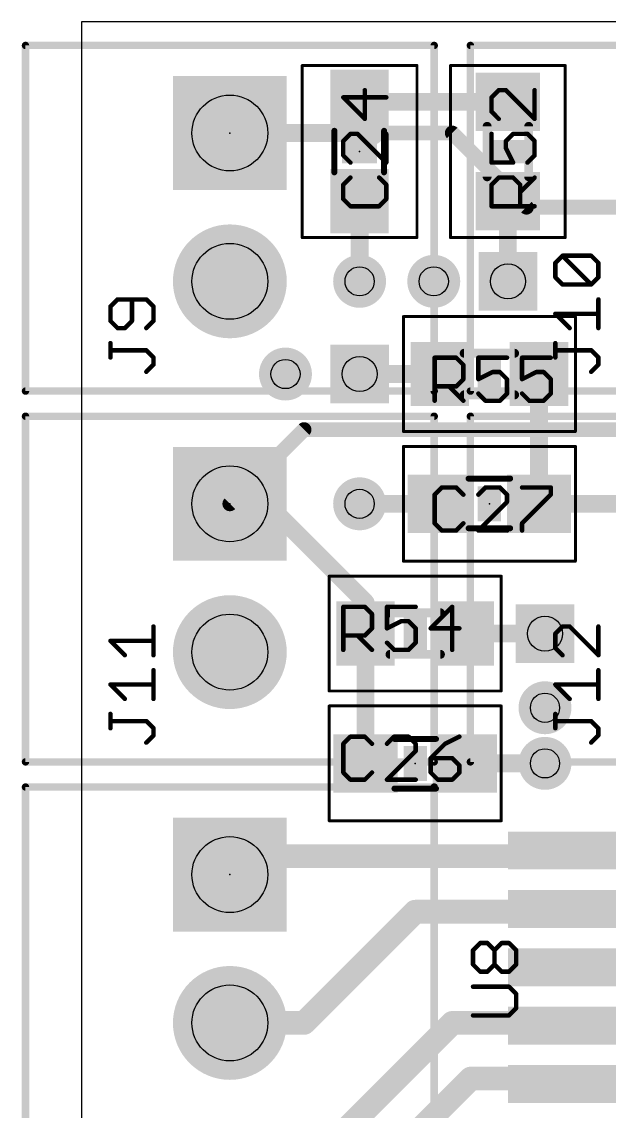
# Model space of a CAD drawing. Extents: x -1 to 68.6, y -1.7 to 63.5.
# Drawn here: x -1.02 to 9.04, y 44.84 to 63.5 of the extents above; entities that cross this region are included whole.
import ezdxf

# ---------------------------------------------------------------- set-up
doc = ezdxf.new("R2010")
doc.units = 0
for name, color, linetype in [('1', 22, 'CONTINUOUS'), ('16', 175, 'CONTINUOUS'), ('17', 82, 'CONTINUOUS'), ('18', 82, 'CONTINUOUS'), ('20', 7, 'CONTINUOUS'), ('21', 253, 'CONTINUOUS'), ('23', 7, 'CONTINUOUS'), ('24', 7, 'CONTINUOUS'), ('25', 253, 'CONTINUOUS'), ('31', 253, 'CONTINUOUS'), ('32', 253, 'CONTINUOUS'), ('36', 253, 'CONTINUOUS'), ('40', 175, 'CONTINUOUS'), ('44', 253, 'CONTINUOUS'), ('52', 253, 'CONTINUOUS')]:
    doc.layers.add(name, color=color, linetype=linetype)

# ---------------------------------------------------------------- blocks, each defined once
blk = doc.blocks.new('RECT')
blk.add_solid([(-0.5, -0.5), (0.5, -0.5), (-0.5, 0.5), (0.5, 0.5)])
blk = doc.blocks.new('SQUAREP')
blk.add_solid([(-0.5, -0.5), (0.5, -0.5), (-0.5, 0.5), (0.5, 0.5)])
blk = doc.blocks.new('ROUNDP')
at = {"const_width": 0.5}
blk.add_lwpolyline([(0, -0.25, 1), (0, 0.25, 1), (0, -0.25)], format="xyb", dxfattribs=at)
blk = doc.blocks.new('ROUNDV')
at = {"const_width": 0.5}
blk.add_lwpolyline([(0, -0.25, 1), (0, 0.25, 1), (0, -0.25)], format="xyb", dxfattribs=at)
blk = doc.blocks.new('SQUAREV')
blk.add_solid([(-0.5, -0.5), (0.5, -0.5), (-0.5, 0.5), (0.5, 0.5)])

msp = doc.modelspace()

# ---------------------------------------------------------------- linework, layer by layer
at = {"layer": '1'}
for points, const_width in [([(6.35, 61.595), (2.54, 61.595)], 0.254), ([(7.62, 60.325), (6.35, 61.595)], 0.254), ([(13.0175, 60.325), (7.62, 60.325)], 0.254), ([(3.81, 56.515), (2.54, 55.245)], 0.254), ([(9.8425, 56.515), (3.81, 56.515)], 0.254), ([(8.43, 49.3075), (8.335, 49.2125)], 0.3048), ([(2.8575, 49.2125), (2.54, 48.895)], 0.4064), ([(8.335, 49.2125), (2.8575, 49.2125)], 0.4064), ([(5.715, 48.26), (3.81, 46.355)], 0.4064), ([(8.3825, 48.26), (5.715, 48.26)], 0.4064), ([(8.43, 48.3075), (8.3825, 48.26)], 0.3048), ([(8.43, 47.3075), (10.16, 47.3075)], 0.4064), ([(3.81, 46.355), (2.54, 46.355)], 0.4064), ([(6.35, 46.355), (3.81, 43.815)], 0.4064), ([(8.3825, 46.355), (6.35, 46.355)], 0.4064), ([(8.43, 46.3075), (8.3825, 46.355)], 0.3048), ([(6.6675, 45.4025), (2.54, 41.275)], 0.4064), ([(8.335, 45.4025), (6.6675, 45.4025)], 0.4064), ([(8.43, 45.3075), (8.335, 45.4025)], 0.3048)]:
    msp.add_lwpolyline(points, dxfattribs=dict(at, const_width=const_width))
for points, const_width in [([(2.54, 61.6585, 1), (2.54, 61.5315)], 0.127), ([(6.3949, 61.6399, 1), (6.3051, 61.5501)], 0.127), ([(6.35, 61.5315, 1), (6.35, 61.6585)], 0.127), ([(7.62, 60.3885, 1), (7.62, 60.2615)], 0.127), ([(7.5751, 60.2801, 1), (7.6649, 60.3699)], 0.127), ([(3.81, 56.5785, 1), (3.81, 56.4515)], 0.127), ([(3.8549, 56.4701, 1), (3.7651, 56.5599)], 0.127), ([(2.4951, 55.2899, 1), (2.5849, 55.2001)], 0.127), ([(8.4839, 49.2536, 1), (8.3761, 49.3614)], 0.1524), ([(2.8575, 49.3141, 1), (2.8575, 49.1109)], 0.2032), ([(2.9293, 49.1407, 1), (2.7857, 49.2843)], 0.2032), ([(8.2811, 49.2664, 1), (8.3889, 49.1586)], 0.1524), ([(8.335, 49.1109, 1), (8.335, 49.3141)], 0.2032), ([(2.4682, 48.9668, 1), (2.6118, 48.8232)], 0.2032), ([(5.715, 48.3616, 1), (5.715, 48.1584)], 0.2032), ([(5.7868, 48.1882, 1), (5.6432, 48.3318)], 0.2032), ([(8.3286, 48.3139, 1), (8.4364, 48.2061)], 0.1524), ([(8.3825, 48.1584, 1), (8.3825, 48.3616)], 0.2032), ([(8.4839, 48.2536, 1), (8.3761, 48.3614)], 0.1524), ([(8.43, 47.4091, 1), (8.43, 47.2059)], 0.2032), ([(2.54, 46.4566, 1), (2.54, 46.2534)], 0.2032), ([(3.7382, 46.4268, 1), (3.8818, 46.2832)], 0.2032), ([(3.81, 46.2534, 1), (3.81, 46.4566)], 0.2032), ([(6.35, 46.4566, 1), (6.35, 46.2534)], 0.2032), ([(6.4218, 46.2832, 1), (6.2782, 46.4268)], 0.2032), ([(8.4364, 46.4089, 1), (8.3286, 46.3011)], 0.1524), ([(8.3825, 46.2534, 1), (8.3825, 46.4566)], 0.2032), ([(8.3761, 46.2536, 1), (8.4839, 46.3614)], 0.1524), ([(6.6675, 45.5041, 1), (6.6675, 45.3009)], 0.2032), ([(6.7393, 45.3307, 1), (6.5957, 45.4743)], 0.2032), ([(8.3889, 45.4564, 1), (8.2811, 45.3486)], 0.1524), ([(8.335, 45.3009, 1), (8.335, 45.5041)], 0.2032), ([(8.3761, 45.2536, 1), (8.4839, 45.3614)], 0.1524)]:
    msp.add_lwpolyline(points, format="xyb", dxfattribs=dict(at, const_width=const_width))
at = {"layer": '16'}
for points, const_width in [([(4.7625, 62.1275), (4.9775, 61.595)], 0.4064), ([(7.3025, 62.1275), (4.7625, 62.1275)], 0.3048), ([(4.9775, 61.595), (2.54, 61.595)], 0.3048), ([(4.7625, 60.4275), (4.7625, 59.055)], 0.3048), ([(7.3025, 60.4275), (7.3025, 59.055)], 0.3048), ([(6.135, 57.4675), (4.7625, 57.4675)], 0.3048), ([(7.835, 57.4675), (7.835, 55.245)], 0.3048), ([(2.54, 55.245), (3.175, 55.245)], 0.3048), ([(3.175, 55.245), (4.865, 53.555)], 0.3048), ([(6.135, 55.245), (4.7625, 55.245)], 0.3048), ([(7.835, 55.245), (10.16, 55.245)], 0.3048), ([(4.865, 53.555), (4.865, 53.0225)], 0.3048), ([(4.865, 53.0225), (4.865, 50.8)], 0.3048), ([(6.565, 53.0225), (7.9375, 53.0225)], 0.3048), ([(4.865, 50.8), (4.7625, 51.015)], 0.4064), ([(6.565, 50.8), (7.9375, 50.8)], 0.3048)]:
    msp.add_lwpolyline(points, dxfattribs=dict(at, const_width=const_width))
for points, const_width in [([(4.8567, 62.1655, 1), (4.6683, 62.0895)], 0.2032), ([(4.7625, 62.2037, 1), (4.7625, 62.0513)], 0.1524), ([(7.3025, 62.0513, 1), (7.3025, 62.2037)], 0.1524), ([(2.54, 61.6712, 1), (2.54, 61.5188)], 0.1524), ([(4.8833, 61.557, 1), (5.0717, 61.633)], 0.2032), ([(4.9775, 61.5188, 1), (4.9775, 61.6712)], 0.1524), ([(4.8387, 60.4275, 1), (4.6863, 60.4275)], 0.1524), ([(7.3787, 60.4275, 1), (7.2263, 60.4275)], 0.1524), ([(4.6863, 59.055, 1), (4.8387, 59.055)], 0.1524), ([(7.2263, 59.055, 1), (7.3787, 59.055)], 0.1524), ([(4.7625, 57.5437, 1), (4.7625, 57.3913)], 0.1524), ([(6.135, 57.3913, 1), (6.135, 57.5437)], 0.1524), ([(7.9112, 57.4675, 1), (7.7588, 57.4675)], 0.1524), ([(2.54, 55.3212, 1), (2.54, 55.1688)], 0.1524), ([(3.2289, 55.2989, 1), (3.1211, 55.1911)], 0.1524), ([(3.175, 55.1688, 1), (3.175, 55.3212)], 0.1524), ([(4.7625, 55.3212, 1), (4.7625, 55.1688)], 0.1524), ([(6.135, 55.1688, 1), (6.135, 55.3212)], 0.1524), ([(7.835, 55.3212, 1), (7.835, 55.1688)], 0.1524), ([(7.7588, 55.245, 1), (7.9112, 55.245)], 0.1524), ([(4.9412, 53.555, 1), (4.7888, 53.555)], 0.1524), ([(4.8111, 53.5011, 1), (4.9189, 53.6089)], 0.1524), ([(4.9412, 53.0225, 1), (4.7888, 53.0225)], 0.1524), ([(6.565, 53.0987, 1), (6.565, 52.9463)], 0.1524), ([(7.9375, 52.9463, 1), (7.9375, 53.0987)], 0.1524), ([(4.7888, 53.0225, 1), (4.9412, 53.0225)], 0.1524), ([(4.8542, 51.0587, 1), (4.6708, 50.9713)], 0.2032), ([(4.7733, 50.7563, 1), (4.9567, 50.8437)], 0.2032), ([(6.565, 50.8762, 1), (6.565, 50.7238)], 0.1524), ([(7.9375, 50.7238, 1), (7.9375, 50.8762)], 0.1524), ([(4.7888, 50.8, 1), (4.9412, 50.8)], 0.1524)]:
    msp.add_lwpolyline(points, format="xyb", dxfattribs=dict(at, const_width=const_width))
at = {"layer": '20'}
for p, q in [((68.58, 63.5), (0, 63.5)), ((0, 63.5), (0, 0))]:
    msp.add_line(p, q, dxfattribs=at)
at = {"layer": '21', "const_width": 0.0635}
for points in [[(-0.96, 63.1268, 1), (-0.96, 63.0633)], [(-0.9283, 63.095, 1), (-0.9918, 63.095)], [(6.0717, 63.095, 1), (6.0083, 63.095)], [(6.04, 63.0633, 1), (6.04, 63.1268)], [(6.66, 63.1268, 1), (6.66, 63.0633)], [(6.6917, 63.095, 1), (6.6283, 63.095)], [(-0.96, 57.2068, 1), (-0.96, 57.1433)], [(-0.9918, 57.175, 1), (-0.9283, 57.175)], [(6.0083, 57.175, 1), (6.0717, 57.175)], [(6.04, 57.1433, 1), (6.04, 57.2068)], [(6.66, 57.2068, 1), (6.66, 57.1433)], [(6.6283, 57.175, 1), (6.6917, 57.175)], [(-0.96, 56.7768, 1), (-0.96, 56.7133)], [(-0.9283, 56.745, 1), (-0.9918, 56.745)], [(6.0717, 56.745, 1), (6.0083, 56.745)], [(6.04, 56.7133, 1), (6.04, 56.7768)], [(6.66, 56.7768, 1), (6.66, 56.7133)], [(6.6917, 56.745, 1), (6.6283, 56.745)], [(-0.96, 50.8568, 1), (-0.96, 50.7933)], [(-0.9918, 50.825, 1), (-0.9283, 50.825)], [(6.0083, 50.825, 1), (6.0717, 50.825)], [(6.04, 50.7933, 1), (6.04, 50.8568)], [(6.66, 50.8568, 1), (6.66, 50.7933)], [(6.6283, 50.825, 1), (6.6917, 50.825)], [(-0.96, 50.4268, 1), (-0.96, 50.3633)], [(-0.9283, 50.395, 1), (-0.9918, 50.395)], [(6.0717, 50.395, 1), (6.0083, 50.395)], [(6.04, 50.3633, 1), (6.04, 50.4268)]]:
    msp.add_lwpolyline(points, format="xyb", dxfattribs=at)
at = {"layer": '21', "const_width": 0.127}
for points in [[(-0.96, 57.175), (-0.96, 63.095)], [(-0.96, 63.095), (6.04, 63.095)], [(6.04, 63.095), (6.04, 57.175)], [(6.66, 57.175), (6.66, 63.095)], [(6.66, 63.095), (13.66, 63.095)], [(6.04, 57.175), (-0.96, 57.175)], [(13.66, 57.175), (6.66, 57.175)], [(-0.96, 50.825), (-0.96, 56.745)], [(-0.96, 56.745), (6.04, 56.745)], [(6.04, 56.745), (6.04, 50.825)], [(6.66, 50.825), (6.66, 56.745)], [(6.66, 56.745), (13.66, 56.745)], [(6.04, 50.825), (-0.96, 50.825)], [(13.66, 50.825), (6.66, 50.825)], [(-0.96, 39.395), (-0.96, 50.395)], [(-0.96, 50.395), (6.04, 50.395)], [(6.04, 50.395), (6.04, 39.395)]]:
    msp.add_lwpolyline(points, dxfattribs=at)
at = {"layer": '23'}
for p in [(2.54, 61.595), (2.54, 55.245), (2.54, 48.895)]:
    msp.add_point(p, dxfattribs=at)
at = {"layer": '24'}
for p in [(4.7625, 61.2775), (7.3025, 61.2775), (6.985, 57.4675), (6.985, 55.245), (5.715, 53.0225), (5.715, 50.8)]:
    msp.add_point(p, dxfattribs=at)
at = {"layer": '25', "const_width": 0.0381}
for points in [[(4.8701, 62.3287, 1), (4.832, 62.3287)], [(7.1453, 62.3477, 1), (7.1453, 62.3096)], [(7.1588, 62.3152, 1), (7.1319, 62.3421)], [(7.2817, 62.3421, 1), (7.2547, 62.3152)], [(7.2682, 62.3096, 1), (7.2682, 62.3477)], [(7.7788, 62.3287, 1), (7.7407, 62.3287)], [(4.4959, 62.2193, 1), (4.469, 62.1923)], [(4.4825, 62.2248, 1), (4.4825, 62.1867)], [(5.2197, 62.1867, 1), (5.2197, 62.2248)], [(7.009, 62.2193, 1), (7.0359, 62.1923)], [(7.0415, 62.2058, 1), (7.0034, 62.2058)], [(7.0359, 61.9735, 1), (7.009, 61.9466)], [(7.0034, 61.9601, 1), (7.0415, 61.9601)], [(4.832, 61.8372, 1), (4.8701, 61.8372)], [(4.8376, 61.8237, 1), (4.8646, 61.8507)], [(7.1319, 61.8237, 1), (7.1588, 61.8507)], [(7.7407, 61.8372, 1), (7.7788, 61.8372)], [(7.7462, 61.8237, 1), (7.7732, 61.8507)], [(4.6053, 61.5993, 1), (4.6053, 61.5612)], [(4.6188, 61.5668, 1), (4.5919, 61.5937)], [(4.7417, 61.5937, 1), (4.7147, 61.5668)], [(4.7282, 61.5612, 1), (4.7282, 61.5993)], [(5.2388, 61.5803, 1), (5.2007, 61.5803)], [(7.0415, 61.5803, 1), (7.0034, 61.5803)], [(7.3911, 61.5993, 1), (7.3911, 61.5612)], [(7.4046, 61.5668, 1), (7.3776, 61.5937)], [(7.6503, 61.5937, 1), (7.6234, 61.5668)], [(7.6368, 61.5612, 1), (7.6368, 61.5993)], [(4.469, 61.4709, 1), (4.4959, 61.4439)], [(4.5015, 61.4574, 1), (4.4634, 61.4574)], [(7.2547, 61.4709, 1), (7.2817, 61.4439)], [(7.2873, 61.4574, 1), (7.2492, 61.4574)], [(7.7788, 61.4574, 1), (7.7407, 61.4574)], [(7.7462, 61.4439, 1), (7.7732, 61.4709)], [(4.4959, 61.2251, 1), (4.469, 61.1982)], [(4.4634, 61.2116, 1), (4.5015, 61.2116)], [(7.2853, 61.343, 1), (7.2512, 61.326)], [(7.2492, 61.3345, 1), (7.2873, 61.3345)], [(7.7407, 61.2116, 1), (7.7788, 61.2116)], [(7.7732, 61.1982, 1), (7.7462, 61.2251)], [(4.5919, 61.0753, 1), (4.6188, 61.1022)], [(5.2007, 61.0888, 1), (5.2388, 61.0888)], [(5.2062, 61.0753, 1), (5.2332, 61.1022)], [(7.0225, 61.1078, 1), (7.0225, 61.0697)], [(7.0034, 61.0888, 1), (7.0415, 61.0888)], [(7.374, 61.0802, 1), (7.4081, 61.0973)], [(7.3911, 61.0697, 1), (7.3911, 61.1078)], [(7.6234, 61.1022, 1), (7.6503, 61.0753)], [(4.6188, 60.8184, 1), (4.5919, 60.8453)], [(5.1103, 60.8453, 1), (5.0834, 60.8184)], [(7.1453, 60.8509, 1), (7.1453, 60.8128)], [(7.1588, 60.8184, 1), (7.1319, 60.8453)], [(7.4046, 60.8453, 1), (7.3776, 60.8184)], [(7.3911, 60.8128, 1), (7.3911, 60.8509)], [(7.7732, 60.8184, 1), (7.7462, 60.8453)], [(4.5015, 60.709, 1), (4.4634, 60.709)], [(4.469, 60.7224, 1), (4.4959, 60.6955)], [(5.2388, 60.709, 1), (5.2007, 60.709)], [(5.2062, 60.6955, 1), (5.2332, 60.7224)], [(7.0415, 60.709, 1), (7.0034, 60.709)], [(7.009, 60.7224, 1), (7.0359, 60.6955)], [(7.533, 60.709, 1), (7.4949, 60.709)], [(7.5005, 60.6955, 1), (7.5274, 60.7224)], [(4.4959, 60.4767, 1), (4.469, 60.4498)], [(4.4634, 60.4632, 1), (4.5015, 60.4632)], [(5.2007, 60.4632, 1), (5.2388, 60.4632)], [(5.2332, 60.4498, 1), (5.2062, 60.4767)], [(7.5005, 60.5996, 1), (7.5274, 60.5726)], [(4.6053, 60.3594, 1), (4.6053, 60.3213)], [(4.5919, 60.3269, 1), (4.6188, 60.3538)], [(5.0834, 60.3538, 1), (5.1103, 60.3269)], [(5.0968, 60.3213, 1), (5.0968, 60.3594)], [(7.0225, 60.3594, 1), (7.0225, 60.3213)], [(7.0034, 60.3404, 1), (7.0415, 60.3404)], [(7.4949, 60.3404, 1), (7.533, 60.3404)], [(7.7597, 60.3213, 1), (7.7597, 60.3594)], [(8.2375, 59.513, 1), (8.2375, 59.4749)], [(8.251, 59.5074, 1), (8.2241, 59.4804)], [(8.251, 59.4804, 1), (8.2241, 59.5074)], [(8.7425, 59.5074, 1), (8.7156, 59.4804)], [(8.729, 59.4749, 1), (8.729, 59.513)], [(8.1337, 59.371, 1), (8.0956, 59.371)], [(8.1012, 59.3845, 1), (8.1281, 59.3576)], [(8.871, 59.371, 1), (8.8329, 59.371)], [(8.8384, 59.3576, 1), (8.8654, 59.3845)], [(8.1281, 59.1388, 1), (8.1012, 59.1118)], [(8.0956, 59.1253, 1), (8.1337, 59.1253)], [(8.8329, 59.1253, 1), (8.871, 59.1253)], [(8.8654, 59.1118, 1), (8.8384, 59.1388)], [(8.2375, 59.0215, 1), (8.2375, 58.9834)], [(8.2241, 58.989, 1), (8.251, 59.0159)], [(8.7156, 59.0159, 1), (8.7425, 58.989)], [(8.7156, 58.989, 1), (8.7425, 59.0159)], [(8.729, 58.9834, 1), (8.729, 59.0215)], [(0.6175, 58.7645, 1), (0.6175, 58.7264)], [(0.631, 58.732, 1), (0.6041, 58.759)], [(0.8823, 58.7455, 1), (0.8442, 58.7455)], [(1.1225, 58.759, 1), (1.0956, 58.732)], [(1.109, 58.7264, 1), (1.109, 58.7645)], [(8.871, 58.7455, 1), (8.8329, 58.7455)], [(0.5137, 58.6226, 1), (0.4756, 58.6226)], [(0.4812, 58.6361, 1), (0.5081, 58.6092)], [(1.251, 58.6226, 1), (1.2128, 58.6226)], [(1.2184, 58.6092, 1), (1.2454, 58.6361)], [(0.5081, 58.3904, 1), (0.4812, 58.3634)], [(0.8768, 58.3634, 1), (0.8498, 58.3904)], [(1.2454, 58.3634, 1), (1.2184, 58.3904)], [(8.1281, 58.5132, 1), (8.1012, 58.4863)], [(8.1147, 58.5188, 1), (8.1147, 58.4807)], [(8.8519, 58.4807, 1), (8.8519, 58.5188)], [(0.4756, 58.3769, 1), (0.5137, 58.3769)], [(0.6175, 58.2731, 1), (0.6175, 58.235)], [(0.6041, 58.2405, 1), (0.631, 58.2675)], [(0.7269, 58.2675, 1), (0.7539, 58.2405)], [(0.7404, 58.235, 1), (0.7404, 58.2731)], [(0.8442, 58.3769, 1), (0.8823, 58.3769)], [(1.0956, 58.2675, 1), (1.1225, 58.2405)], [(1.2128, 58.3769, 1), (1.251, 58.3769)], [(8.3469, 58.2405, 1), (8.3739, 58.2675)], [(8.8329, 58.254, 1), (8.871, 58.254)], [(0.5137, 57.9971, 1), (0.4756, 57.9971)], [(8.1337, 57.9971, 1), (8.0956, 57.9971)], [(0.4947, 57.8933, 1), (0.4947, 57.8552)], [(1.1225, 57.8877, 1), (1.0956, 57.8607)], [(1.109, 57.8552, 1), (1.109, 57.8933)], [(8.1147, 57.8933, 1), (8.1147, 57.8552)], [(8.7425, 57.8877, 1), (8.7156, 57.8607)], [(8.729, 57.8552, 1), (8.729, 57.8933)], [(0.4756, 57.7513, 1), (0.5137, 57.7513)], [(1.251, 57.7513, 1), (1.2128, 57.7513)], [(1.2184, 57.7379, 1), (1.2454, 57.7648)], [(1.2454, 57.615, 1), (1.2184, 57.6419)], [(6.0669, 57.7475, 1), (6.0288, 57.7475)], [(6.0479, 57.7666, 1), (6.0479, 57.7285)], [(6.4299, 57.761, 1), (6.403, 57.7341)], [(6.4165, 57.7285, 1), (6.4165, 57.7666)], [(6.5584, 57.6247, 1), (6.5203, 57.6247)], [(6.5259, 57.6112, 1), (6.5528, 57.6381)], [(6.8153, 57.7475, 1), (6.7772, 57.7475)], [(6.7963, 57.7666, 1), (6.7963, 57.7285)], [(7.2878, 57.7285, 1), (7.2878, 57.7666)], [(7.5637, 57.7475, 1), (7.5256, 57.7475)], [(7.5447, 57.7666, 1), (7.5447, 57.7285)], [(8.0362, 57.7285, 1), (8.0362, 57.7666)], [(8.0956, 57.7513, 1), (8.1337, 57.7513)], [(8.871, 57.7513, 1), (8.8329, 57.7513)], [(8.8384, 57.7379, 1), (8.8654, 57.7648)], [(8.8654, 57.615, 1), (8.8384, 57.6419)], [(1.0956, 57.5191, 1), (1.1225, 57.4921)], [(1.2128, 57.6285, 1), (1.251, 57.6285)], [(7.042, 57.5208, 1), (7.042, 57.4827)], [(7.0505, 57.4847, 1), (7.0335, 57.5188)], [(7.1784, 57.5153, 1), (7.1514, 57.4883)], [(7.1649, 57.4827, 1), (7.1649, 57.5208)], [(7.7904, 57.5208, 1), (7.7904, 57.4827)], [(7.7989, 57.4847, 1), (7.7819, 57.5188)], [(7.9268, 57.5153, 1), (7.8998, 57.4883)], [(7.9133, 57.4827, 1), (7.9133, 57.5208)], [(8.7156, 57.5191, 1), (8.7425, 57.4921)], [(8.8329, 57.6285, 1), (8.871, 57.6285)], [(6.0479, 57.2751, 1), (6.0479, 57.237)], [(6.3071, 57.2695, 1), (6.2801, 57.2426)], [(6.403, 57.2695, 1), (6.4299, 57.2426)], [(6.4165, 57.237, 1), (6.4165, 57.2751)], [(6.5203, 57.3789, 1), (6.5584, 57.3789)], [(6.5528, 57.3654, 1), (6.5259, 57.3924)], [(6.7877, 57.396, 1), (6.8048, 57.3619)], [(6.7772, 57.3789, 1), (6.8153, 57.3789)], [(7.3068, 57.3789, 1), (7.2687, 57.3789)], [(7.2743, 57.3654, 1), (7.3012, 57.3924)], [(7.5256, 57.3789, 1), (7.5637, 57.3789)], [(7.5362, 57.396, 1), (7.5532, 57.3619)], [(8.0552, 57.3789, 1), (8.0171, 57.3789)], [(8.0227, 57.3654, 1), (8.0496, 57.3924)], [(6.8097, 57.1466, 1), (6.7828, 57.1197)], [(7.2687, 57.1332, 1), (7.3068, 57.1332)], [(7.3012, 57.1197, 1), (7.2743, 57.1466)], [(7.5582, 57.1466, 1), (7.5312, 57.1197)], [(8.0171, 57.1332, 1), (8.0552, 57.1332)], [(8.0496, 57.1197, 1), (8.0227, 57.1466)], [(6.0288, 57.0103, 1), (6.0669, 57.0103)], [(6.5259, 56.9968, 1), (6.5528, 57.0238)], [(6.9191, 57.0294, 1), (6.9191, 56.9913)], [(6.9057, 56.9968, 1), (6.9326, 57.0238)], [(7.1514, 57.0238, 1), (7.1784, 56.9968)], [(7.1649, 56.9913, 1), (7.1649, 57.0294)], [(7.6676, 57.0294, 1), (7.6676, 56.9913)], [(7.6541, 56.9968, 1), (7.681, 57.0238)], [(7.8998, 57.0238, 1), (7.9268, 56.9968)], [(7.9133, 56.9913, 1), (7.9133, 57.0294)], [(6.0669, 55.4022, 1), (6.0288, 55.4022)], [(6.0344, 55.4156, 1), (6.0613, 55.3887)], [(6.1707, 55.5441, 1), (6.1707, 55.506)], [(6.1842, 55.5116, 1), (6.1573, 55.5385)], [(6.4299, 55.5385, 1), (6.403, 55.5116)], [(6.4165, 55.506, 1), (6.4165, 55.5441)], [(6.5259, 55.3887, 1), (6.5528, 55.4156)], [(6.7828, 55.4156, 1), (6.8097, 55.3887)], [(6.9191, 55.5441, 1), (6.9191, 55.506)], [(6.9326, 55.5116, 1), (6.9057, 55.5385)], [(7.1784, 55.5385, 1), (7.1514, 55.5116)], [(7.1649, 55.506, 1), (7.1649, 55.5441)], [(7.3068, 55.4022, 1), (7.2687, 55.4022)], [(7.2743, 55.3887, 1), (7.3012, 55.4156)], [(7.5447, 55.5441, 1), (7.5447, 55.506)], [(8.0552, 55.525, 1), (8.0171, 55.525)], [(8.0171, 55.4022, 1), (8.0552, 55.4022)], [(8.0496, 55.3887, 1), (8.0227, 55.4156)], [(8.0362, 55.506, 1), (8.0362, 55.5441)], [(7.2687, 55.2793, 1), (7.3068, 55.2793)], [(7.3012, 55.2658, 1), (7.2743, 55.2928)], [(6.0613, 54.9241, 1), (6.0344, 54.8972)], [(6.0288, 54.9107, 1), (6.0669, 54.9107)], [(6.5528, 54.8972, 1), (6.5259, 54.9241)], [(7.5637, 54.9107, 1), (7.5256, 54.9107)], [(7.5312, 54.9241, 1), (7.5582, 54.8972)], [(6.1707, 54.8069, 1), (6.1707, 54.7688)], [(6.1573, 54.7743, 1), (6.1842, 54.8013)], [(6.403, 54.8013, 1), (6.4299, 54.7743)], [(6.4165, 54.7688, 1), (6.4165, 54.8069)], [(6.7828, 54.8013, 1), (6.8097, 54.7743)], [(6.7963, 54.8069, 1), (6.7963, 54.7688)], [(7.2878, 54.7688, 1), (7.2878, 54.8069)], [(7.5256, 54.7878, 1), (7.5637, 54.7878)], [(4.4831, 53.4994, 1), (4.4831, 53.4613)], [(4.5022, 53.4803, 1), (4.4641, 53.4803)], [(4.8652, 53.4938, 1), (4.8382, 53.4669)], [(4.8517, 53.4613, 1), (4.8517, 53.4994)], [(4.9936, 53.3575, 1), (4.9555, 53.3575)], [(4.9611, 53.344, 1), (4.9881, 53.3709)], [(5.2315, 53.4994, 1), (5.2315, 53.4613)], [(5.2506, 53.4803, 1), (5.2125, 53.4803)], [(5.723, 53.4613, 1), (5.723, 53.4994)], [(6.3676, 53.4803, 1), (6.3295, 53.4803)], [(6.362, 53.4669, 1), (6.3351, 53.4938)], [(1.251, 53.1439, 1), (1.2128, 53.1439)], [(5.4773, 53.2536, 1), (5.4773, 53.2155)], [(5.4858, 53.2175, 1), (5.4687, 53.2516)], [(5.6136, 53.2481, 1), (5.5867, 53.2211)], [(5.6001, 53.2155, 1), (5.6001, 53.2536)], [(8.2375, 53.163, 1), (8.2375, 53.1249)], [(8.251, 53.1304, 1), (8.2241, 53.1574)], [(8.3739, 53.1574, 1), (8.3469, 53.1304)], [(8.3604, 53.1249, 1), (8.3604, 53.163)], [(8.871, 53.1439, 1), (8.8329, 53.1439)], [(4.4831, 53.0079, 1), (4.4831, 52.9698)], [(4.7423, 53.0023, 1), (4.7154, 52.9754)], [(4.8382, 53.0023, 1), (4.8652, 52.9754)], [(4.8517, 52.9698, 1), (4.8517, 53.0079)], [(4.9555, 53.1117, 1), (4.9936, 53.1117)], [(4.9881, 53.0982, 1), (4.9611, 53.1252)], [(5.223, 53.1288, 1), (5.24, 53.0947)], [(5.2125, 53.1117, 1), (5.2506, 53.1117)], [(5.742, 53.1117, 1), (5.7039, 53.1117)], [(5.7095, 53.0982, 1), (5.7365, 53.1252)], [(5.9799, 53.1308, 1), (5.9799, 53.0927)], [(5.9665, 53.1252, 1), (5.9934, 53.0982)], [(6.4714, 53.0927, 1), (6.4714, 53.1308)], [(8.1337, 53.021, 1), (8.0956, 53.021)], [(8.1012, 53.0345, 1), (8.1281, 53.0076)], [(0.4947, 52.9172, 1), (0.4947, 52.8791)], [(0.5081, 52.9116, 1), (0.4812, 52.8847)], [(1.2319, 52.8791, 1), (1.2319, 52.9172)], [(5.245, 52.8794, 1), (5.218, 52.8525)], [(5.7039, 52.866, 1), (5.742, 52.866)], [(5.7365, 52.8525, 1), (5.7095, 52.8794)], [(8.1281, 52.7888, 1), (8.1012, 52.7618)], [(0.7269, 52.639, 1), (0.7539, 52.6659)], [(1.2128, 52.6524, 1), (1.251, 52.6524)], [(4.4641, 52.7431, 1), (4.5022, 52.7431)], [(4.9611, 52.7296, 1), (4.9881, 52.7566)], [(5.3544, 52.7622, 1), (5.3544, 52.7241)], [(5.3409, 52.7296, 1), (5.3679, 52.7566)], [(5.5867, 52.7566, 1), (5.6136, 52.7296)], [(5.6001, 52.7241, 1), (5.6001, 52.7622)], [(6.3295, 52.7431, 1), (6.3676, 52.7431)], [(8.0956, 52.7753, 1), (8.1337, 52.7753)], [(8.2241, 52.639, 1), (8.251, 52.6659)], [(8.8329, 52.6524, 1), (8.871, 52.6524)], [(8.8384, 52.639, 1), (8.8654, 52.6659)], [(1.251, 52.3955, 1), (1.2128, 52.3955)], [(8.871, 52.3955, 1), (8.8329, 52.3955)], [(0.5081, 52.1632, 1), (0.4812, 52.1363)], [(0.4947, 52.1688, 1), (0.4947, 52.1307)], [(1.2319, 52.1307, 1), (1.2319, 52.1688)], [(8.1281, 52.1632, 1), (8.1012, 52.1363)], [(8.1147, 52.1688, 1), (8.1147, 52.1307)], [(8.8519, 52.1307, 1), (8.8519, 52.1688)], [(0.7269, 51.8905, 1), (0.7539, 51.9175)], [(1.2128, 51.904, 1), (1.251, 51.904)], [(8.3469, 51.8905, 1), (8.3739, 51.9175)], [(8.8329, 51.904, 1), (8.871, 51.904)], [(0.5137, 51.6471, 1), (0.4756, 51.6471)], [(8.1337, 51.6471, 1), (8.0956, 51.6471)], [(0.4947, 51.5433, 1), (0.4947, 51.5052)], [(1.1225, 51.5377, 1), (1.0956, 51.5107)], [(1.109, 51.5052, 1), (1.109, 51.5433)], [(8.1147, 51.5433, 1), (8.1147, 51.5052)], [(8.7425, 51.5377, 1), (8.7156, 51.5107)], [(8.729, 51.5052, 1), (8.729, 51.5433)], [(0.4756, 51.4013, 1), (0.5137, 51.4013)], [(1.251, 51.4013, 1), (1.2128, 51.4013)], [(1.2184, 51.3879, 1), (1.2454, 51.4148)], [(1.2454, 51.265, 1), (1.2184, 51.2919)], [(8.0956, 51.4013, 1), (8.1337, 51.4013)], [(8.871, 51.4013, 1), (8.8329, 51.4013)], [(8.8384, 51.3879, 1), (8.8654, 51.4148)], [(8.8654, 51.265, 1), (8.8384, 51.2919)], [(1.0956, 51.1691, 1), (1.1225, 51.1421)], [(1.2128, 51.2785, 1), (1.251, 51.2785)], [(4.4696, 51.1484, 1), (4.4966, 51.1215)], [(4.5022, 51.135, 1), (4.4641, 51.135)], [(4.606, 51.2769, 1), (4.606, 51.2388)], [(4.6194, 51.2444, 1), (4.5925, 51.2713)], [(4.8652, 51.2713, 1), (4.8382, 51.2444)], [(4.8517, 51.2388, 1), (4.8517, 51.2769)], [(4.9611, 51.1215, 1), (4.9881, 51.1484)], [(5.218, 51.1484, 1), (5.245, 51.1215)], [(5.3544, 51.2769, 1), (5.3544, 51.2388)], [(5.3679, 51.2444, 1), (5.3409, 51.2713)], [(5.6136, 51.2713, 1), (5.5867, 51.2444)], [(5.6001, 51.2388, 1), (5.6001, 51.2769)], [(5.742, 51.135, 1), (5.7039, 51.135)], [(5.7095, 51.1215, 1), (5.7365, 51.1484)], [(6.2172, 51.152, 1), (6.2342, 51.1179)], [(6.2391, 51.1215, 1), (6.2122, 51.1484)], [(6.4799, 51.2408, 1), (6.4629, 51.2749)], [(8.7156, 51.1691, 1), (8.7425, 51.1421)], [(8.8329, 51.2785, 1), (8.871, 51.2785)], [(5.7039, 51.0121, 1), (5.742, 51.0121)], [(5.7365, 50.9986, 1), (5.7095, 51.0256)], [(5.999, 50.8892, 1), (5.9609, 50.8892)], [(5.9799, 50.9083, 1), (5.9799, 50.8702)], [(5.9665, 50.9027, 1), (5.9934, 50.8757)], [(6.362, 50.9027, 1), (6.3351, 50.8757)], [(6.3485, 50.8702, 1), (6.3485, 50.9083)], [(6.4905, 50.7663, 1), (6.4524, 50.7663)], [(6.4579, 50.7529, 1), (6.4849, 50.7798)], [(4.4966, 50.6569, 1), (4.4696, 50.63)], [(4.4641, 50.6435, 1), (4.5022, 50.6435)], [(4.9881, 50.63, 1), (4.9611, 50.6569)], [(5.9609, 50.6435, 1), (5.999, 50.6435)], [(5.9934, 50.6569, 1), (5.9665, 50.63)], [(6.4524, 50.6435, 1), (6.4905, 50.6435)], [(6.4849, 50.63, 1), (6.4579, 50.6569)], [(4.606, 50.5397, 1), (4.606, 50.5016)], [(4.5925, 50.5071, 1), (4.6194, 50.5341)], [(4.8382, 50.5341, 1), (4.8652, 50.5071)], [(4.8517, 50.5016, 1), (4.8517, 50.5397)], [(5.2315, 50.5397, 1), (5.2315, 50.5016)], [(5.218, 50.5341, 1), (5.245, 50.5071)], [(5.723, 50.5016, 1), (5.723, 50.5397)], [(6.1028, 50.5397, 1), (6.1028, 50.5016)], [(6.0893, 50.5071, 1), (6.1163, 50.5341)], [(6.3351, 50.5341, 1), (6.362, 50.5071)], [(6.3485, 50.5016, 1), (6.3485, 50.5397)], [(6.6915, 47.6143, 1), (6.7184, 47.5873)], [(6.724, 47.6008, 1), (6.6859, 47.6008)], [(6.8278, 47.7427, 1), (6.8278, 47.7046)], [(6.8413, 47.7102, 1), (6.8144, 47.7371)], [(6.9642, 47.7371, 1), (6.9372, 47.7102)], [(6.9507, 47.7046, 1), (6.9507, 47.7427)], [(7.0926, 47.6008, 1), (7.0545, 47.6008)], [(7.0601, 47.6143, 1), (7.0871, 47.5873)], [(7.0601, 47.5873, 1), (7.0871, 47.6143)], [(7.1965, 47.7427, 1), (7.1965, 47.7046)], [(7.2099, 47.7102, 1), (7.183, 47.7371)], [(7.3328, 47.7371, 1), (7.3059, 47.7102)], [(7.3193, 47.7046, 1), (7.3193, 47.7427)], [(7.4613, 47.6008, 1), (7.4232, 47.6008)], [(7.4287, 47.5873, 1), (7.4557, 47.6143)], [(6.7184, 47.3685, 1), (6.6915, 47.3416)], [(7.0871, 47.3685, 1), (7.0601, 47.3416)], [(7.0871, 47.3416, 1), (7.0601, 47.3685)], [(7.4557, 47.3416, 1), (7.4287, 47.3685)], [(6.6859, 47.3551, 1), (6.724, 47.3551)], [(6.8278, 47.2512, 1), (6.8278, 47.2131)], [(6.8144, 47.2187, 1), (6.8413, 47.2457)], [(6.9372, 47.2457, 1), (6.9642, 47.2187)], [(6.9507, 47.2131, 1), (6.9507, 47.2512)], [(7.0545, 47.3551, 1), (7.0926, 47.3551)], [(7.1965, 47.2512, 1), (7.1965, 47.2131)], [(7.183, 47.2187, 1), (7.2099, 47.2457)], [(7.3059, 47.2457, 1), (7.3328, 47.2187)], [(7.3193, 47.2131, 1), (7.3193, 47.2512)], [(7.4232, 47.3551, 1), (7.4613, 47.3551)], [(6.705, 46.9943, 1), (6.705, 46.9562)], [(7.3328, 46.9887, 1), (7.3059, 46.9618)], [(7.3193, 46.9562, 1), (7.3193, 46.9943)], [(7.4613, 46.8524, 1), (7.4232, 46.8524)], [(7.4287, 46.8389, 1), (7.4557, 46.8659)], [(7.4557, 46.5932, 1), (7.4287, 46.6201)], [(6.705, 46.5028, 1), (6.705, 46.4647)], [(7.3059, 46.4972, 1), (7.3328, 46.4703)], [(7.3193, 46.4647, 1), (7.3193, 46.5028)], [(7.4232, 46.6066, 1), (7.4613, 46.6066)]]:
    msp.add_lwpolyline(points, format="xyb", dxfattribs=at)
at = {"layer": '25', "const_width": 0.0762}
for points in [[(4.8511, 61.8372), (4.8511, 62.3287)], [(7.1453, 62.3287), (7.0225, 62.2058)], [(7.2682, 62.3287), (7.1453, 62.3287)], [(7.7597, 61.8372), (7.2682, 62.3287)], [(7.7597, 62.3287), (7.7597, 61.8372)], [(5.2197, 62.2058), (4.4825, 62.2058)], [(4.4825, 62.2058), (4.8511, 61.8372)], [(7.0225, 62.2058), (7.0225, 61.9601)], [(7.0225, 61.9601), (7.1453, 61.8372)], [(4.6053, 61.5803), (4.4825, 61.4574)], [(4.7282, 61.5803), (4.6053, 61.5803)], [(5.2197, 61.0888), (4.7282, 61.5803)], [(5.2197, 61.5803), (5.2197, 61.0888)], [(7.0225, 61.5803), (7.0225, 61.0888)], [(7.2682, 61.4574), (7.3911, 61.5803)], [(7.3911, 61.5803), (7.6368, 61.5803)], [(7.6368, 61.5803), (7.7597, 61.4574)], [(4.4825, 61.4574), (4.4825, 61.2116)], [(7.2682, 61.3345), (7.2682, 61.4574)], [(7.7597, 61.4574), (7.7597, 61.2116)], [(4.4825, 61.2116), (4.6053, 61.0888)], [(7.3911, 61.0888), (7.2682, 61.3345)], [(7.7597, 61.2116), (7.6368, 61.0888)], [(7.0225, 61.0888), (7.3911, 61.0888)], [(4.6053, 60.8318), (4.4825, 60.709)], [(5.2197, 60.709), (5.0968, 60.8318)], [(7.0225, 60.709), (7.1453, 60.8318)], [(7.1453, 60.8318), (7.3911, 60.8318)], [(7.3911, 60.8318), (7.514, 60.709)], [(7.514, 60.5861), (7.7597, 60.8318)], [(4.4825, 60.709), (4.4825, 60.4632)], [(5.2197, 60.4632), (5.2197, 60.709)], [(7.0225, 60.3404), (7.0225, 60.709)], [(7.514, 60.709), (7.514, 60.3404)], [(4.4825, 60.4632), (4.6053, 60.3404)], [(5.0968, 60.3404), (5.2197, 60.4632)], [(4.6053, 60.3404), (5.0968, 60.3404)], [(7.7597, 60.3404), (7.0225, 60.3404)], [(8.1147, 59.371), (8.2375, 59.4939)], [(8.2375, 59.4939), (8.729, 59.4939)], [(8.729, 59.0024), (8.2375, 59.4939)], [(8.729, 59.4939), (8.8519, 59.371)], [(8.1147, 59.1253), (8.1147, 59.371)], [(8.8519, 59.371), (8.8519, 59.1253)], [(8.2375, 59.0024), (8.1147, 59.1253)], [(8.8519, 59.1253), (8.729, 59.0024)], [(8.729, 59.0024), (8.2375, 59.0024)], [(0.6175, 58.7455), (0.4947, 58.6226)], [(1.109, 58.7455), (0.6175, 58.7455)], [(0.8633, 58.3769), (0.8633, 58.7455)], [(1.2319, 58.6226), (1.109, 58.7455)], [(8.8519, 58.254), (8.8519, 58.7455)], [(0.4947, 58.6226), (0.4947, 58.3769)], [(1.2319, 58.3769), (1.2319, 58.6226)], [(0.4947, 58.3769), (0.6175, 58.254)], [(0.7404, 58.254), (0.8633, 58.3769)], [(1.109, 58.254), (1.2319, 58.3769)], [(8.3604, 58.254), (8.1147, 58.4998)], [(8.1147, 58.4998), (8.8519, 58.4998)], [(0.6175, 58.254), (0.7404, 58.254)], [(0.4947, 57.7513), (0.4947, 57.9971)], [(8.1147, 57.7513), (8.1147, 57.9971)], [(1.109, 57.8742), (0.4947, 57.8742)], [(1.2319, 57.7513), (1.109, 57.8742)], [(8.729, 57.8742), (8.1147, 57.8742)], [(8.8519, 57.7513), (8.729, 57.8742)], [(1.109, 57.5056), (1.2319, 57.6285)], [(1.2319, 57.6285), (1.2319, 57.7513)], [(6.0479, 57.0103), (6.0479, 57.7475)], [(6.0479, 57.7475), (6.4165, 57.7475)], [(6.4165, 57.7475), (6.5393, 57.6247)], [(6.5393, 57.6247), (6.5393, 57.3789)], [(7.2878, 57.7475), (6.7963, 57.7475)], [(6.7963, 57.7475), (6.7963, 57.3789)], [(8.0362, 57.7475), (7.5447, 57.7475)], [(7.5447, 57.7475), (7.5447, 57.3789)], [(8.729, 57.5056), (8.8519, 57.6285)], [(8.8519, 57.6285), (8.8519, 57.7513)], [(6.7963, 57.3789), (7.042, 57.5018)], [(7.042, 57.5018), (7.1649, 57.5018)], [(7.1649, 57.5018), (7.2878, 57.3789)], [(7.5447, 57.3789), (7.7904, 57.5018)], [(7.7904, 57.5018), (7.9133, 57.5018)], [(7.9133, 57.5018), (8.0362, 57.3789)], [(6.4165, 57.256), (6.0479, 57.256)], [(6.2936, 57.256), (6.5393, 57.0103)], [(6.5393, 57.3789), (6.4165, 57.256)], [(7.2878, 57.3789), (7.2878, 57.1332)], [(8.0362, 57.3789), (8.0362, 57.1332)], [(6.9191, 57.0103), (6.7963, 57.1332)], [(7.2878, 57.1332), (7.1649, 57.0103)], [(7.6676, 57.0103), (7.5447, 57.1332)], [(8.0362, 57.1332), (7.9133, 57.0103)], [(7.1649, 57.0103), (6.9191, 57.0103)], [(7.9133, 57.0103), (7.6676, 57.0103)], [(6.1707, 55.525), (6.0479, 55.4022)], [(6.0479, 55.4022), (6.0479, 54.9107)], [(6.4165, 55.525), (6.1707, 55.525)], [(6.5393, 55.4022), (6.4165, 55.525)], [(6.9191, 55.525), (6.7963, 55.4022)], [(7.1649, 55.525), (6.9191, 55.525)], [(7.2878, 55.4022), (7.1649, 55.525)], [(7.2878, 55.2793), (7.2878, 55.4022)], [(7.5447, 55.525), (8.0362, 55.525)], [(8.0362, 55.4022), (7.5447, 54.9107)], [(8.0362, 55.525), (8.0362, 55.4022)], [(6.7963, 54.7878), (7.2878, 55.2793)], [(6.0479, 54.9107), (6.1707, 54.7878)], [(6.4165, 54.7878), (6.5393, 54.9107)], [(7.5447, 54.9107), (7.5447, 54.7878)], [(6.1707, 54.7878), (6.4165, 54.7878)], [(7.2878, 54.7878), (6.7963, 54.7878)], [(4.4831, 52.7431), (4.4831, 53.4803)], [(4.4831, 53.4803), (4.8517, 53.4803)], [(4.8517, 53.4803), (4.9746, 53.3575)], [(4.9746, 53.3575), (4.9746, 53.1117)], [(5.723, 53.4803), (5.2315, 53.4803)], [(5.2315, 53.4803), (5.2315, 53.1117)], [(6.3485, 53.4803), (5.9799, 53.1117)], [(6.3485, 52.7431), (6.3485, 53.4803)], [(1.2319, 52.6524), (1.2319, 53.1439)], [(5.2315, 53.1117), (5.4773, 53.2346)], [(5.4773, 53.2346), (5.6001, 53.2346)], [(5.6001, 53.2346), (5.723, 53.1117)], [(8.2375, 53.1439), (8.1147, 53.021)], [(8.3604, 53.1439), (8.2375, 53.1439)], [(8.8519, 52.6524), (8.3604, 53.1439)], [(8.8519, 53.1439), (8.8519, 52.6524)], [(4.8517, 52.9888), (4.4831, 52.9888)], [(4.7288, 52.9888), (4.9746, 52.7431)], [(4.9746, 53.1117), (4.8517, 52.9888)], [(5.723, 53.1117), (5.723, 52.866)], [(5.9799, 53.1117), (6.4714, 53.1117)], [(8.1147, 53.021), (8.1147, 52.7753)], [(0.7404, 52.6524), (0.4947, 52.8982)], [(0.4947, 52.8982), (1.2319, 52.8982)], [(5.3544, 52.7431), (5.2315, 52.866)], [(5.723, 52.866), (5.6001, 52.7431)], [(8.1147, 52.7753), (8.2375, 52.6524)], [(5.6001, 52.7431), (5.3544, 52.7431)], [(1.2319, 51.904), (1.2319, 52.3955)], [(8.8519, 51.904), (8.8519, 52.3955)], [(0.7404, 51.904), (0.4947, 52.1498)], [(0.4947, 52.1498), (1.2319, 52.1498)], [(8.3604, 51.904), (8.1147, 52.1498)], [(8.1147, 52.1498), (8.8519, 52.1498)], [(0.4947, 51.4013), (0.4947, 51.6471)], [(8.1147, 51.4013), (8.1147, 51.6471)], [(1.109, 51.5242), (0.4947, 51.5242)], [(1.2319, 51.4013), (1.109, 51.5242)], [(8.729, 51.5242), (8.1147, 51.5242)], [(8.8519, 51.4013), (8.729, 51.5242)], [(1.109, 51.1556), (1.2319, 51.2785)], [(1.2319, 51.2785), (1.2319, 51.4013)], [(8.729, 51.1556), (8.8519, 51.2785)], [(8.8519, 51.2785), (8.8519, 51.4013)], [(4.606, 51.2578), (4.4831, 51.135)], [(4.4831, 51.135), (4.4831, 50.6435)], [(4.8517, 51.2578), (4.606, 51.2578)], [(4.9746, 51.135), (4.8517, 51.2578)], [(5.3544, 51.2578), (5.2315, 51.135)], [(5.6001, 51.2578), (5.3544, 51.2578)], [(5.723, 51.135), (5.6001, 51.2578)], [(5.723, 51.0121), (5.723, 51.135)], [(6.2257, 51.135), (5.9799, 50.8892)], [(6.4714, 51.2578), (6.2257, 51.135)], [(5.2315, 50.5206), (5.723, 51.0121)], [(5.9799, 50.8892), (5.9799, 50.6435)], [(6.3485, 50.8892), (5.9799, 50.8892)], [(6.4714, 50.7663), (6.3485, 50.8892)], [(6.4714, 50.6435), (6.4714, 50.7663)], [(4.4831, 50.6435), (4.606, 50.5206)], [(4.8517, 50.5206), (4.9746, 50.6435)], [(5.9799, 50.6435), (6.1028, 50.5206)], [(6.3485, 50.5206), (6.4714, 50.6435)], [(4.606, 50.5206), (4.8517, 50.5206)], [(5.723, 50.5206), (5.2315, 50.5206)], [(6.1028, 50.5206), (6.3485, 50.5206)], [(6.705, 47.6008), (6.8278, 47.7237)], [(6.705, 47.3551), (6.705, 47.6008)], [(6.8278, 47.7237), (6.9507, 47.7237)], [(6.9507, 47.7237), (7.0736, 47.6008)], [(7.0736, 47.6008), (7.1965, 47.7237)], [(7.0736, 47.3551), (7.0736, 47.6008)], [(7.1965, 47.7237), (7.3193, 47.7237)], [(7.3193, 47.7237), (7.4422, 47.6008)], [(7.4422, 47.6008), (7.4422, 47.3551)], [(6.8278, 47.2322), (6.705, 47.3551)], [(7.0736, 47.3551), (6.9507, 47.2322)], [(7.1965, 47.2322), (7.0736, 47.3551)], [(7.4422, 47.3551), (7.3193, 47.2322)], [(6.9507, 47.2322), (6.8278, 47.2322)], [(7.3193, 47.2322), (7.1965, 47.2322)], [(7.3193, 46.9753), (6.705, 46.9753)], [(7.4422, 46.8524), (7.3193, 46.9753)], [(7.4422, 46.6066), (7.4422, 46.8524)], [(7.3193, 46.4838), (7.4422, 46.6066)], [(6.705, 46.4838), (7.3193, 46.4838)]]:
    msp.add_lwpolyline(points, dxfattribs=at)
at = {"layer": '40', "const_width": 0.0508}
for points in [[(3.7795, 62.7505), (3.7795, 59.8045)], [(5.7455, 62.7505), (3.7795, 62.7505)], [(5.7455, 59.8045), (5.7455, 62.7505)], [(6.3195, 62.7505), (6.3195, 59.8045)], [(8.2855, 62.7505), (6.3195, 62.7505)], [(8.2855, 59.8045), (8.2855, 62.7505)], [(3.7795, 59.8045), (5.7455, 59.8045)], [(6.3195, 59.8045), (8.2855, 59.8045)], [(8.458, 58.4505), (5.512, 58.4505)], [(5.512, 58.4505), (5.512, 56.4845)], [(8.458, 56.4845), (8.458, 58.4505)], [(5.512, 56.4845), (8.458, 56.4845)], [(8.458, 56.228), (5.512, 56.228)], [(5.512, 56.228), (5.512, 54.262)], [(8.458, 54.262), (8.458, 56.228)], [(5.512, 54.262), (8.458, 54.262)], [(7.188, 54.0055), (4.242, 54.0055)], [(4.242, 54.0055), (4.242, 52.0395)], [(7.188, 52.0395), (7.188, 54.0055)], [(4.242, 52.0395), (7.188, 52.0395)], [(7.188, 51.783), (4.242, 51.783)], [(4.242, 51.783), (4.242, 49.817)], [(7.188, 49.817), (7.188, 51.783)], [(4.242, 49.817), (7.188, 49.817)]]:
    msp.add_lwpolyline(points, dxfattribs=at)
at = {"layer": '40', "const_width": 0.0254}
for points in [[(3.7922, 62.7505, 1), (3.7668, 62.7505)], [(3.7795, 62.7632, 1), (3.7795, 62.7378)], [(5.7582, 62.7505, 1), (5.7328, 62.7505)], [(5.7455, 62.7378, 1), (5.7455, 62.7632)], [(6.3322, 62.7505, 1), (6.3068, 62.7505)], [(6.3195, 62.7632, 1), (6.3195, 62.7378)], [(8.2982, 62.7505, 1), (8.2728, 62.7505)], [(8.2855, 62.7378, 1), (8.2855, 62.7632)], [(3.7795, 59.8172, 1), (3.7795, 59.7918)], [(3.7668, 59.8045, 1), (3.7922, 59.8045)], [(5.7328, 59.8045, 1), (5.7582, 59.8045)], [(5.7455, 59.7918, 1), (5.7455, 59.8172)], [(6.3195, 59.8172, 1), (6.3195, 59.7918)], [(6.3068, 59.8045, 1), (6.3322, 59.8045)], [(8.2728, 59.8045, 1), (8.2982, 59.8045)], [(8.2855, 59.7918, 1), (8.2855, 59.8172)], [(5.512, 58.4632, 1), (5.512, 58.4378)], [(5.5247, 58.4505, 1), (5.4993, 58.4505)], [(8.4707, 58.4505, 1), (8.4453, 58.4505)], [(8.458, 58.4378, 1), (8.458, 58.4632)], [(5.512, 56.4972, 1), (5.512, 56.4718)], [(5.4993, 56.4845, 1), (5.5247, 56.4845)], [(8.4453, 56.4845, 1), (8.4707, 56.4845)], [(8.458, 56.4718, 1), (8.458, 56.4972)], [(5.512, 56.2407, 1), (5.512, 56.2153)], [(5.5247, 56.228, 1), (5.4993, 56.228)], [(8.4707, 56.228, 1), (8.4453, 56.228)], [(8.458, 56.2153, 1), (8.458, 56.2407)], [(5.512, 54.2747, 1), (5.512, 54.2493)], [(5.4993, 54.262, 1), (5.5247, 54.262)], [(8.4453, 54.262, 1), (8.4707, 54.262)], [(8.458, 54.2493, 1), (8.458, 54.2747)], [(4.242, 54.0182, 1), (4.242, 53.9928)], [(4.2547, 54.0055, 1), (4.2293, 54.0055)], [(7.2007, 54.0055, 1), (7.1753, 54.0055)], [(7.188, 53.9928, 1), (7.188, 54.0182)], [(4.242, 52.0522, 1), (4.242, 52.0268)], [(7.188, 52.0268, 1), (7.188, 52.0522)], [(4.2293, 52.0395, 1), (4.2547, 52.0395)], [(7.1753, 52.0395, 1), (7.2007, 52.0395)], [(4.242, 51.7957, 1), (4.242, 51.7703)], [(4.2547, 51.783, 1), (4.2293, 51.783)], [(7.2007, 51.783, 1), (7.1753, 51.783)], [(7.188, 51.7703, 1), (7.188, 51.7957)], [(4.242, 49.8297, 1), (4.242, 49.8043)], [(4.2293, 49.817, 1), (4.2547, 49.817)], [(7.1753, 49.817, 1), (7.2007, 49.817)], [(7.188, 49.8043, 1), (7.188, 49.8297)]]:
    msp.add_lwpolyline(points, format="xyb", dxfattribs=at)
at = {"layer": '44'}
for centre, radius in [((2.54, 61.595), 0.65), ((2.54, 59.055), 0.65), ((7.3025, 59.055), 0.3), ((4.7625, 59.055), 0.25), ((6.0325, 59.055), 0.25), ((3.4925, 57.4675), 0.25), ((4.7625, 57.4675), 0.3), ((2.54, 55.245), 0.65), ((4.7625, 55.245), 0.25), ((2.54, 52.705), 0.65), ((7.9375, 53.0225), 0.3), ((7.9375, 51.7525), 0.25), ((7.9375, 50.8), 0.25), ((2.54, 48.895), 0.65), ((2.54, 46.355), 0.65)]:
    msp.add_circle(centre, radius, dxfattribs=at)
at = {"layer": '52'}
for points, const_width in [([(6.9465, 60.8455), (6.9465, 61.7095)], 0.1524), ([(7.6585, 61.7095), (7.6585, 60.8455)], 0.1524), ([(4.3305, 61.6335), (4.3305, 60.9215)], 0.1016), ([(5.1815, 61.6335), (5.1815, 60.9215)], 0.1016), ([(6.553, 57.8235), (7.417, 57.8235)], 0.1524), ([(7.417, 57.1115), (6.553, 57.1115)], 0.1524), ([(7.341, 55.677), (6.629, 55.677)], 0.1016), ([(7.341, 54.826), (6.629, 54.826)], 0.1016), ([(5.283, 53.3785), (6.147, 53.3785)], 0.1524), ([(6.147, 52.6665), (5.283, 52.6665)], 0.1524), ([(5.359, 51.219), (6.071, 51.219)], 0.1016), ([(5.359, 50.368), (6.071, 50.368)], 0.1016)]:
    msp.add_lwpolyline(points, dxfattribs=dict(at, const_width=const_width))
for points, const_width in [([(6.9846, 61.7095, 1), (6.9084, 61.7095)], 0.0762), ([(7.6966, 61.7095, 1), (7.6204, 61.7095)], 0.0762), ([(4.3559, 61.6335, 1), (4.3051, 61.6335)], 0.0508), ([(5.2069, 61.6335, 1), (5.1561, 61.6335)], 0.0508), ([(4.3051, 60.9215, 1), (4.3559, 60.9215)], 0.0508), ([(5.1561, 60.9215, 1), (5.2069, 60.9215)], 0.0508), ([(6.9084, 60.8455, 1), (6.9846, 60.8455)], 0.0762), ([(7.6204, 60.8455, 1), (7.6966, 60.8455)], 0.0762), ([(6.553, 57.8616, 1), (6.553, 57.7854)], 0.0762), ([(7.417, 57.7854, 1), (7.417, 57.8616)], 0.0762), ([(6.553, 57.1496, 1), (6.553, 57.0734)], 0.0762), ([(7.417, 57.0734, 1), (7.417, 57.1496)], 0.0762), ([(6.629, 55.7024, 1), (6.629, 55.6516)], 0.0508), ([(7.341, 55.6516, 1), (7.341, 55.7024)], 0.0508), ([(6.629, 54.8514, 1), (6.629, 54.8006)], 0.0508), ([(7.341, 54.8006, 1), (7.341, 54.8514)], 0.0508), ([(5.283, 53.4166, 1), (5.283, 53.3404)], 0.0762), ([(6.147, 53.3404, 1), (6.147, 53.4166)], 0.0762), ([(5.283, 52.7046, 1), (5.283, 52.6284)], 0.0762), ([(6.147, 52.6284, 1), (6.147, 52.7046)], 0.0762), ([(5.359, 51.2444, 1), (5.359, 51.1936)], 0.0508), ([(6.071, 51.1936, 1), (6.071, 51.2444)], 0.0508), ([(5.359, 50.3934, 1), (5.359, 50.3426)], 0.0508), ([(6.071, 50.3426, 1), (6.071, 50.3934)], 0.0508)]:
    msp.add_lwpolyline(points, format="xyb", dxfattribs=dict(at, const_width=const_width))

# ---------------------------------------------------------------- block references
at = {"layer": '1', "xscale": 0.65, "yscale": 2.25, "rotation": 90}
for p in [(8.43, 49.3075), (8.43, 48.3075), (8.43, 47.3075), (8.43, 46.3075), (8.43, 45.3075)]:
    msp.add_blockref('RECT', p, dxfattribs=at)
at = {"layer": '16', "xscale": 1.1}
for p, rotation in [((4.7625, 62.1275), 270), ((4.7625, 60.4275), 270), ((6.135, 55.245), 180), ((7.835, 55.245), 180)]:
    msp.add_blockref('RECT', p, dxfattribs=dict(at, rotation=rotation))
at = {"layer": '16', "yscale": 1.1}
for p, rotation in [((7.3025, 62.1275), 270), ((7.3025, 60.4275), 270), ((6.135, 57.4675), 180), ((7.835, 57.4675), 180)]:
    msp.add_blockref('RECT', p, dxfattribs=dict(at, rotation=rotation))
for p in [(4.865, 53.0225), (6.565, 53.0225)]:
    msp.add_blockref('RECT', p, dxfattribs=at)
at = {"layer": '16', "xscale": 1.1}
for p in [(4.865, 50.8), (6.565, 50.8)]:
    msp.add_blockref('RECT', p, dxfattribs=at)
at = {"layer": '17', "xscale": 1.95, "yscale": 1.95}
for name, p in [('SQUAREP', (2.54, 61.595)), ('SQUAREP', (2.54, 61.595)), ('ROUNDP', (2.54, 59.055)), ('ROUNDP', (2.54, 59.055)), ('SQUAREP', (2.54, 55.245)), ('SQUAREP', (2.54, 55.245)), ('ROUNDP', (2.54, 52.705)), ('ROUNDP', (2.54, 52.705)), ('SQUAREP', (2.54, 48.895)), ('SQUAREP', (2.54, 48.895)), ('ROUNDP', (2.54, 46.355)), ('ROUNDP', (2.54, 46.355))]:
    msp.add_blockref(name, p, dxfattribs=at)
at = {"layer": '18'}
for name, p, xscale, yscale in [('SQUAREV', (7.3025, 59.055), 1.0064, 1.0064), ('SQUAREV', (7.3025, 59.055), 1.0064, 1.0064), ('ROUNDV', (4.7625, 59.055), 0.9064, 0.9064), ('ROUNDV', (4.7625, 59.055), 0.9064, 0.9064), ('ROUNDV', (6.0325, 59.055), 0.9064, 0.9064), ('ROUNDV', (6.0325, 59.055), 0.9064, 0.9064), ('ROUNDV', (3.4925, 57.4675), 0.9064, 0.9064), ('ROUNDV', (3.4925, 57.4675), 0.9064, 0.9064), ('SQUAREV', (4.7625, 57.4675), 1.0064, 1.0064), ('SQUAREV', (4.7625, 57.4675), 1.0064, 1.0064), ('ROUNDV', (4.7625, 55.245), 0.9064, 0.9064), ('ROUNDV', (4.7625, 55.245), 0.9064, 0.9064), ('SQUAREV', (7.9375, 53.0225), 1.0064, 1.0064), ('SQUAREV', (7.9375, 53.0225), 1.0064, 1.0064), ('ROUNDV', (7.9375, 51.7525), 0.9064, 0.9064), ('ROUNDV', (7.9375, 51.7525), 0.9064, 0.9064), ('ROUNDV', (7.9375, 50.8), 0.9064, 0.9064), ('ROUNDV', (7.9375, 50.8), 0.9064, 0.9064)]:
    msp.add_blockref(name, p, dxfattribs=dict(at, xscale=xscale, yscale=yscale))
at = {"layer": '31', "xscale": 0.65, "yscale": 2.25, "rotation": 90}
for p in [(8.43, 49.3075), (8.43, 48.3075), (8.43, 47.3075), (8.43, 46.3075), (8.43, 45.3075)]:
    msp.add_blockref('RECT', p, dxfattribs=at)
at = {"layer": '32', "xscale": 1.1}
for p, rotation in [((4.7625, 62.1275), 270), ((4.7625, 60.4275), 270), ((6.135, 55.245), 180), ((7.835, 55.245), 180)]:
    msp.add_blockref('RECT', p, dxfattribs=dict(at, rotation=rotation))
at = {"layer": '32', "yscale": 1.1}
for p, rotation in [((7.3025, 62.1275), 270), ((7.3025, 60.4275), 270), ((6.135, 57.4675), 180), ((7.835, 57.4675), 180)]:
    msp.add_blockref('RECT', p, dxfattribs=dict(at, rotation=rotation))
for p in [(4.865, 53.0225), (6.565, 53.0225)]:
    msp.add_blockref('RECT', p, dxfattribs=at)
at = {"layer": '32', "xscale": 1.1}
for p in [(4.865, 50.8), (6.565, 50.8)]:
    msp.add_blockref('RECT', p, dxfattribs=at)
at = {"layer": '36', "xscale": 0.3998}
for p, yscale, rotation in [((4.7625, 61.2775), 0.6, 270), ((7.3025, 61.2775), 0.8002, 270), ((6.985, 57.4675), 0.8002, 180), ((6.985, 55.245), 0.6, 180)]:
    msp.add_blockref('RECT', p, dxfattribs=dict(at, yscale=yscale, rotation=rotation))
for p, yscale in [((5.715, 53.0225), 0.8002), ((5.715, 50.8), 0.6)]:
    msp.add_blockref('RECT', p, dxfattribs=dict(at, yscale=yscale))
at = {"layer": '52'}
for p, xscale, yscale, rotation in [((4.7574, 61.8657), 0.5001, 0.95, 270), ((7.3025, 61.9125), 0.4064, 0.8636, 270), ((4.7574, 60.6973), 0.5001, 0.95, 270), ((7.3025, 60.6425), 0.4064, 0.8636, 270), ((6.35, 57.4675), 0.4064, 0.8636, 180), ((7.62, 57.4675), 0.4064, 0.8636, 180), ((6.4047, 55.2501), 0.5001, 0.95, 180), ((7.5732, 55.2501), 0.5001, 0.95, 180)]:
    msp.add_blockref('RECT', p, dxfattribs=dict(at, xscale=xscale, yscale=yscale, rotation=rotation))
for p, xscale, yscale in [((5.08, 53.0225), 0.4064, 0.8636), ((6.35, 53.0225), 0.4064, 0.8636), ((5.1269, 50.7949), 0.5001, 0.95), ((6.2953, 50.7949), 0.5001, 0.95)]:
    msp.add_blockref('RECT', p, dxfattribs=dict(at, xscale=xscale, yscale=yscale))

doc.saveas('drawing.dxf')
